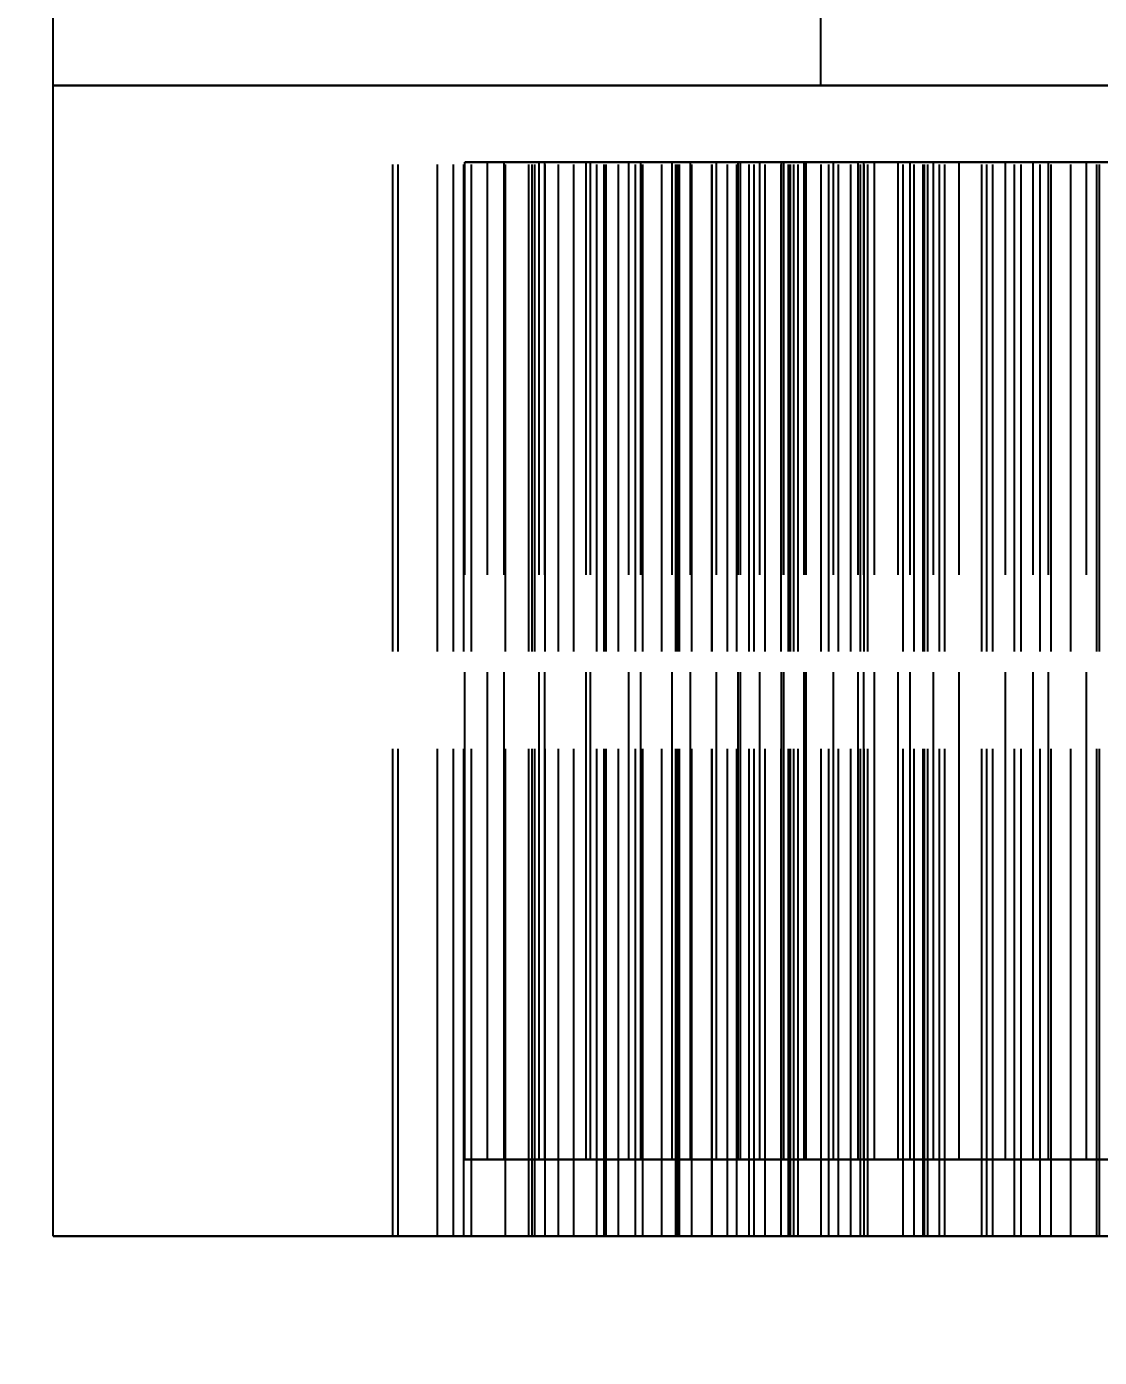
# Model space of a CAD drawing. Header units: millimetres. Extents: x -9 to 243, y -53 to 196.
# Drawn here: x 137.781 to 140.576, y -18.516 to -15.047 of the extents above; entities that cross this region are included whole.
import ezdxf

# ---------------------------------------------------------------- set-up
doc = ezdxf.new("R2010")
doc.units = ezdxf.units.MM
doc.linetypes.add('DASHED', pattern=[1.524, 1.27, -0.254])
for name, color, linetype in [('DIMS', 3, 'CONTINUOUS'), ('HIDDEN', 8, 'DASHED'), ('VISIBLE', 7, 'CONTINUOUS')]:
    doc.layers.add(name, color=color, linetype=linetype)
doc.styles.add('OpenSansCondensed-Light', font='OpenSansCondensed-Light.ttf')
doc.dimstyles.new('EZDXF', dxfattribs={"dimtxt": 0.25, "dimasz": 0.175, "dimexe": 0.375, "dimexo": 0.125, "dimgap": 0.1, "dimtad": 1, "dimlfac": 100, "dimzin": 12, "dimdsep": 46, "dimtxsty": 'OpenSansCondensed-Light', "dimblk": 'ARCHTICK', "dimcen": 2.5, "dimazin": 3, "dimtfac": 0.5, "dimtmove": 2, "dimatfit": 3})

# ---------------------------------------------------------------- blocks, each defined once
blk = doc.blocks.new('_ARCHTICK')
at = {"color": 0, "linetype": 'BYBLOCK', "const_width": 0.15}
blk.add_lwpolyline([(-0.5, -0.5), (0.5, 0.5)], dxfattribs=at)

msp = doc.modelspace()

# ---------------------------------------------------------------- linework, layer by layer
at = {"layer": 'HIDDEN'}
for points in [[(139.85, 23.8), (139.85, -15.2)], [(153.18333, -15.2), (152.51667, -15.2), (151.85, -15.2), (151.18333, -15.2), (150.51667, -15.2), (149.85, -15.2), (149.18333, -15.2), (148.51667, -15.2), (147.85, -15.2), (147.18333, -15.2), (146.51667, -15.2), (145.85, -15.2), (145.18333, -15.2), (144.51667, -15.2), (143.85, -15.2), (143.18333, -15.2), (142.51667, -15.2), (141.85, -15.2), (141.18333, -15.2), (140.51667, -15.2), (139.85, -15.2), (139.18333, -15.2), (138.51667, -15.2), (137.85, -15.2)], [(153.18333, -15.2), (152.51667, -15.2), (151.85, -15.2), (151.18333, -15.2), (150.51667, -15.2), (149.85, -15.2), (149.18333, -15.2), (148.51667, -15.2), (147.85, -15.2), (147.18333, -15.2), (146.51667, -15.2), (145.85, -15.2), (145.18333, -15.2), (144.51667, -15.2), (143.85, -15.2), (143.18333, -15.2), (142.51667, -15.2), (141.85, -15.2), (141.18333, -15.2), (140.51667, -15.2), (139.85, -15.2), (139.18333, -15.2), (138.51667, -15.2), (137.85, -15.2)], [(138.74891, -15.2), (138.73517, -15.2)], [(138.73517, -15.2), (138.92013, -15.2)], [(138.92013, -15.2), (138.73517, -15.2)], [(138.73517, -15.2), (138.74891, -15.2)], [(138.73517, -18.2), (138.73517, -15.2)], [(138.73517, -18.2), (138.73517, -15.2)], [(138.94038, -15.2), (138.74891, -15.2)], [(138.74891, -15.2), (138.94038, -15.2)], [(138.74891, -18.2), (138.74891, -15.2)], [(138.74891, -18.2), (138.74891, -15.2)], [(138.89302, -15.2), (138.85189, -15.2)], [(138.85189, -15.2), (139.02913, -15.2)], [(139.02913, -15.2), (138.85189, -15.2)], [(138.85189, -15.2), (138.89302, -15.2)], [(138.85189, -18.2), (138.85189, -15.2)], [(138.85189, -18.2), (138.85189, -15.2)], [(139.08975, -15.2), (138.89302, -15.2)], [(138.89302, -15.2), (139.08975, -15.2)], [(138.89302, -18.2), (138.89302, -15.2)], [(138.89302, -18.2), (138.89302, -15.2)], [(138.92013, -15.2), (139.10556, -15.2)], [(139.10556, -15.2), (138.92013, -15.2)], [(138.92013, -18.2), (138.92013, -15.2)], [(138.92013, -18.2), (138.92013, -15.2)], [(139.13187, -15.2), (138.94038, -15.2)], [(138.94038, -15.2), (139.13187, -15.2)], [(138.94038, -18.2), (138.94038, -15.2)], [(138.94038, -18.2), (138.94038, -15.2)], [(139.02913, -15.2), (139.20731, -15.2)], [(139.20731, -15.2), (139.02913, -15.2)], [(139.02913, -18.2), (139.02913, -15.2)], [(139.02913, -18.2), (139.02913, -15.2)], [(139.28605, -15.2), (139.08975, -15.2)], [(139.08975, -15.2), (139.28605, -15.2)], [(139.08975, -18.2), (139.08975, -15.2)], [(139.08975, -18.2), (139.08975, -15.2)], [(139.16655, -15.2), (139.09829, -15.2)], [(139.09829, -15.2), (139.26668, -15.2)], [(139.26668, -15.2), (139.09829, -15.2)], [(139.09829, -15.2), (139.16655, -15.2)], [(139.09829, -18.2), (139.09829, -15.2)], [(139.09829, -18.2), (139.09829, -15.2)], [(139.10556, -15.2), (139.29143, -15.2)], [(139.29143, -15.2), (139.10556, -15.2)], [(139.10556, -18.2), (139.10556, -15.2)], [(139.10556, -18.2), (139.10556, -15.2)], [(139.32331, -15.2), (139.13187, -15.2)], [(139.13187, -15.2), (139.32331, -15.2)], [(139.13187, -18.2), (139.13187, -15.2)], [(139.13187, -18.2), (139.13187, -15.2)], [(139.36727, -15.2), (139.16655, -15.2)], [(139.16655, -15.2), (139.36727, -15.2)], [(139.16655, -18.2), (139.16655, -15.2)], [(139.16655, -18.2), (139.16655, -15.2)], [(139.20731, -15.2), (139.38639, -15.2)], [(139.38639, -15.2), (139.20731, -15.2)], [(139.20731, -18.2), (139.20731, -15.2)], [(139.20731, -18.2), (139.20731, -15.2)], [(139.26668, -15.2), (139.43645, -15.2)], [(139.43645, -15.2), (139.26668, -15.2)], [(139.26668, -18.2), (139.26668, -15.2)], [(139.26668, -18.2), (139.26668, -15.2)], [(139.48183, -15.2), (139.28605, -15.2)], [(139.28605, -15.2), (139.48183, -15.2)], [(139.28605, -18.2), (139.28605, -15.2)], [(139.28605, -18.2), (139.28605, -15.2)], [(139.29143, -15.2), (139.47766, -15.2)], [(139.47766, -15.2), (139.29143, -15.2)], [(139.29143, -18.2), (139.29143, -15.2)], [(139.29143, -18.2), (139.29143, -15.2)], [(139.51463, -15.2), (139.32331, -15.2)], [(139.32331, -15.2), (139.51463, -15.2)], [(139.32331, -18.2), (139.32331, -15.2)], [(139.32331, -18.2), (139.32331, -15.2)], [(139.56711, -15.2), (139.36727, -15.2)], [(139.36727, -15.2), (139.56711, -15.2)], [(139.36727, -18.2), (139.36727, -15.2)], [(139.36727, -18.2), (139.36727, -15.2)], [(139.38639, -15.2), (139.56633, -15.2)], [(139.56633, -15.2), (139.38639, -15.2)], [(139.38639, -18.2), (139.38639, -15.2)], [(139.38639, -18.2), (139.38639, -15.2)], [(139.43645, -15.2), (139.60758, -15.2)], [(139.60758, -15.2), (139.43645, -15.2)], [(139.43645, -18.2), (139.43645, -15.2)], [(139.43645, -18.2), (139.43645, -15.2)], [(139.56774, -15.2), (139.4728, -15.2)], [(139.4728, -15.2), (139.63124, -15.2)], [(139.63124, -15.2), (139.4728, -15.2)], [(139.4728, -15.2), (139.56774, -15.2)], [(139.4728, -18.2), (139.4728, -15.2)], [(139.4728, -18.2), (139.4728, -15.2)], [(139.47766, -15.2), (139.66422, -15.2)], [(139.66422, -15.2), (139.47766, -15.2)], [(139.47766, -18.2), (139.47766, -15.2)], [(139.47766, -18.2), (139.47766, -15.2)], [(139.677, -15.2), (139.48183, -15.2)], [(139.48183, -15.2), (139.677, -15.2)], [(139.48183, -18.2), (139.48183, -15.2)], [(139.48183, -18.2), (139.48183, -15.2)], [(139.70575, -15.2), (139.51463, -15.2)], [(139.51463, -15.2), (139.70575, -15.2)], [(139.51463, -18.2), (139.51463, -15.2)], [(139.51463, -18.2), (139.51463, -15.2)], [(139.56633, -15.2), (139.74712, -15.2)], [(139.74712, -15.2), (139.56633, -15.2)], [(139.56633, -18.2), (139.56633, -15.2)], [(139.56633, -18.2), (139.56633, -15.2)], [(139.76596, -15.2), (139.56711, -15.2)], [(139.56711, -15.2), (139.76596, -15.2)], [(139.56711, -18.2), (139.56711, -15.2)], [(139.56711, -18.2), (139.56711, -15.2)], [(139.77115, -15.2), (139.56774, -15.2)], [(139.56774, -15.2), (139.77115, -15.2)], [(139.56774, -18.2), (139.56774, -15.2)], [(139.56774, -18.2), (139.56774, -15.2)], [(139.60758, -15.2), (139.78006, -15.2)], [(139.78006, -15.2), (139.60758, -15.2)], [(139.60758, -18.2), (139.60758, -15.2)], [(139.60758, -18.2), (139.60758, -15.2)], [(139.63124, -15.2), (139.79149, -15.2)], [(139.79149, -15.2), (139.63124, -15.2)], [(139.63124, -18.2), (139.63124, -15.2)], [(139.63124, -18.2), (139.63124, -15.2)], [(139.66422, -15.2), (139.85105, -15.2)], [(139.85105, -15.2), (139.66422, -15.2)], [(139.66422, -18.2), (139.66422, -15.2)], [(139.66422, -18.2), (139.66422, -15.2)], [(139.87144, -15.2), (139.677, -15.2)], [(139.677, -15.2), (139.87144, -15.2)], [(139.677, -18.2), (139.677, -15.2)], [(139.677, -18.2), (139.677, -15.2)], [(139.89657, -15.2), (139.70575, -15.2)], [(139.70575, -15.2), (139.89657, -15.2)], [(139.70575, -18.2), (139.70575, -15.2)], [(139.70575, -18.2), (139.70575, -15.2)], [(139.74712, -15.2), (139.92875, -15.2)], [(139.92875, -15.2), (139.74712, -15.2)], [(139.74712, -18.2), (139.74712, -15.2)], [(139.74712, -18.2), (139.74712, -15.2)], [(139.96371, -15.2), (139.76596, -15.2)], [(139.76596, -15.2), (139.96371, -15.2)], [(139.76596, -18.2), (139.76596, -15.2)], [(139.76596, -18.2), (139.76596, -15.2)], [(139.97323, -15.2), (139.77115, -15.2)], [(139.77115, -15.2), (139.97323, -15.2)], [(139.77115, -18.2), (139.77115, -15.2)], [(139.77115, -18.2), (139.77115, -15.2)], [(139.78006, -15.2), (139.95391, -15.2)], [(139.95391, -15.2), (139.78006, -15.2)], [(139.78006, -18.2), (139.78006, -15.2)], [(139.78006, -18.2), (139.78006, -15.2)], [(139.79149, -15.2), (139.95356, -15.2)], [(139.95356, -15.2), (139.79149, -15.2)], [(139.79149, -18.2), (139.79149, -15.2)], [(139.79149, -18.2), (139.79149, -15.2)], [(153.11984, -15.2), (152.51667, -15.2), (151.91349, -15.2), (151.31032, -15.2), (150.70714, -15.2), (150.10397, -15.2), (149.50079, -15.2), (148.89762, -15.2), (148.29444, -15.2), (147.69127, -15.2), (147.0881, -15.2), (146.48492, -15.2), (145.88175, -15.2), (145.27857, -15.2), (144.6754, -15.2), (144.07222, -15.2), (143.46905, -15.2), (142.86587, -15.2), (142.2627, -15.2), (141.65952, -15.2), (141.05635, -15.2), (140.45317, -15.2), (139.85, -15.2)], [(139.85, -15.2), (140.15159, -15.2), (140.45317, -15.2), (140.75476, -15.2), (141.05635, -15.2), (141.35794, -15.2), (141.65952, -15.2), (141.96111, -15.2), (142.2627, -15.2), (142.56429, -15.2), (142.86587, -15.2), (143.16746, -15.2), (143.46905, -15.2), (143.77063, -15.2), (144.07222, -15.2)], [(139.85105, -18.2), (139.85105, -15.2)], [(139.85105, -18.2), (139.85105, -15.2)], [(140.06501, -15.2), (139.87144, -15.2)], [(139.87144, -15.2), (140.06501, -15.2)], [(139.87144, -18.2), (139.87144, -15.2)], [(139.87144, -18.2), (139.87144, -15.2)], [(139.92875, -15.2), (139.89657, -15.2)], [(139.89657, -15.2), (139.92875, -15.2)], [(139.89657, -18.2), (139.89657, -15.2)], [(139.89657, -18.2), (139.89657, -15.2)], [(139.92875, -18.2), (139.92875, -15.2)], [(139.92875, -18.2), (139.92875, -15.2)], [(139.95356, -15.2), (140.11747, -15.2)], [(140.11747, -15.2), (139.95356, -15.2)], [(139.95356, -18.2), (139.95356, -15.2)], [(139.95356, -18.2), (139.95356, -15.2)], [(139.95391, -15.2), (140.12916, -15.2)], [(140.12916, -15.2), (139.95391, -15.2)], [(139.95391, -18.2), (139.95391, -15.2)], [(139.95391, -18.2), (139.95391, -15.2)], [(140.1602, -15.2), (139.96371, -15.2)], [(139.96371, -15.2), (140.1602, -15.2)], [(139.96371, -18.2), (139.96371, -15.2)], [(139.96371, -18.2), (139.96371, -15.2)], [(140.09398, -15.2), (139.97297, -15.2)], [(139.97297, -15.2), (140.12044, -15.2)], [(140.12044, -15.2), (139.97297, -15.2)], [(139.97297, -15.2), (140.09398, -15.2)], [(139.97297, -18.2), (139.97297, -15.2)], [(139.97297, -18.2), (139.97297, -15.2)], [(140.17386, -15.2), (139.97323, -15.2)], [(139.97323, -15.2), (140.17386, -15.2)], [(139.97323, -18.2), (139.97323, -15.2)], [(139.97323, -18.2), (139.97323, -15.2)], [(140.12916, -15.2), (140.06501, -15.2)], [(140.06501, -15.2), (140.12916, -15.2)], [(140.06501, -18.2), (140.06501, -15.2)], [(140.06501, -18.2), (140.06501, -15.2)], [(140.29876, -15.2), (140.09398, -15.2)], [(140.09398, -15.2), (140.29876, -15.2)], [(140.09398, -18.2), (140.09398, -15.2)], [(140.09398, -18.2), (140.09398, -15.2)], [(140.11747, -15.2), (140.28325, -15.2)], [(140.28325, -15.2), (140.11747, -15.2)], [(140.11747, -18.2), (140.11747, -15.2)], [(140.11747, -18.2), (140.11747, -15.2)], [(140.12044, -15.2), (140.27014, -15.2)], [(140.27014, -15.2), (140.12044, -15.2)], [(140.12044, -18.2), (140.12044, -15.2)], [(140.12044, -18.2), (140.12044, -15.2)], [(140.12916, -18.2), (140.12916, -15.2)], [(140.12916, -18.2), (140.12916, -15.2)], [(140.35527, -15.2), (140.1602, -15.2)], [(140.1602, -15.2), (140.35527, -15.2)], [(140.1602, -18.2), (140.1602, -15.2)], [(140.1602, -18.2), (140.1602, -15.2)], [(140.37291, -15.2), (140.17386, -15.2)], [(140.17386, -15.2), (140.37291, -15.2)], [(140.17386, -18.2), (140.17386, -15.2)], [(140.17386, -18.2), (140.17386, -15.2)], [(140.27014, -15.2), (140.4221, -15.2)], [(140.4221, -15.2), (140.27014, -15.2)], [(140.27014, -18.2), (140.27014, -15.2)], [(140.27014, -18.2), (140.27014, -15.2)], [(140.28325, -15.2), (140.45098, -15.2)], [(140.45098, -15.2), (140.28325, -15.2)], [(140.28325, -18.2), (140.28325, -15.2)], [(140.28325, -18.2), (140.28325, -15.2)], [(140.50177, -15.2), (140.29876, -15.2)], [(140.29876, -15.2), (140.50177, -15.2)], [(140.29876, -18.2), (140.29876, -15.2)], [(140.29876, -18.2), (140.29876, -15.2)], [(140.45098, -15.2), (140.35527, -15.2)], [(140.35527, -15.2), (140.45098, -15.2)], [(140.35527, -18.2), (140.35527, -15.2)], [(140.35527, -18.2), (140.35527, -15.2)], [(140.57018, -15.2), (140.37291, -15.2)], [(140.37291, -15.2), (140.57018, -15.2)], [(140.37291, -18.2), (140.37291, -15.2)], [(140.37291, -18.2), (140.37291, -15.2)], [(140.4221, -15.2), (140.57636, -15.2)], [(140.57636, -15.2), (140.4221, -15.2)], [(140.4221, -18.2), (140.4221, -15.2)], [(140.4221, -18.2), (140.4221, -15.2)], [(140.45098, -18.2), (140.45098, -15.2)], [(140.45098, -18.2), (140.45098, -15.2)], [(140.70289, -15.2), (140.50177, -15.2)], [(140.50177, -15.2), (140.70289, -15.2)], [(140.50177, -18.2), (140.50177, -15.2)], [(140.50177, -18.2), (140.50177, -15.2)], [(140.76549, -15.2), (140.57018, -15.2)], [(140.57018, -15.2), (140.76549, -15.2)], [(140.57018, -18.2), (140.57018, -15.2)], [(140.57018, -18.2), (140.57018, -15.2)], [(140.57636, -15.2), (140.733, -15.2)], [(140.57636, -18.2), (140.57636, -15.2)], [(140.57636, -18.2), (140.57636, -15.2)], [(138.92287, -15.4), (138.98201, -15.4)], [(139.02534, -15.4), (138.92287, -15.4)], [(138.92287, -15.4), (139.02534, -15.4)], [(138.98201, -15.4), (138.92287, -15.4)], [(138.92287, -18), (138.92287, -15.4)], [(138.92287, -18), (138.92287, -15.4)], [(138.98201, -15.4), (139.11697, -15.4)], [(139.11697, -15.4), (138.98201, -15.4)], [(138.98201, -18), (138.98201, -15.4)], [(138.98201, -18), (138.98201, -15.4)], [(139.13097, -15.4), (139.02534, -15.4)], [(139.02534, -15.4), (139.13097, -15.4)], [(139.02534, -18), (139.02534, -15.4)], [(139.02534, -18), (139.02534, -15.4)], [(139.11697, -15.4), (139.25047, -15.4)], [(139.25047, -15.4), (139.11697, -15.4)], [(139.11697, -18), (139.11697, -15.4)], [(139.11697, -18), (139.11697, -15.4)], [(139.2394, -15.4), (139.13097, -15.4)], [(139.13097, -15.4), (139.2394, -15.4)], [(139.13097, -18), (139.13097, -15.4)], [(139.13097, -18), (139.13097, -15.4)], [(139.35031, -15.4), (139.2394, -15.4)], [(139.2394, -15.4), (139.35031, -15.4)], [(139.2394, -18), (139.2394, -15.4)], [(139.2394, -18), (139.2394, -15.4)], [(139.25047, -15.4), (139.3819, -15.4)], [(139.3819, -15.4), (139.25047, -15.4)], [(139.25047, -18), (139.25047, -15.4)], [(139.25047, -18), (139.25047, -15.4)], [(139.46345, -15.4), (139.35031, -15.4)], [(139.35031, -15.4), (139.46345, -15.4)], [(139.35031, -18), (139.35031, -15.4)], [(139.35031, -18), (139.35031, -15.4)], [(139.3819, -15.4), (139.51053, -15.4)], [(139.51053, -15.4), (139.3819, -15.4)], [(139.3819, -18), (139.3819, -15.4)], [(139.3819, -18), (139.3819, -15.4)], [(139.579, -15.4), (139.46345, -15.4)], [(139.46345, -15.4), (139.579, -15.4)], [(139.46345, -18), (139.46345, -15.4)], [(139.46345, -18), (139.46345, -15.4)], [(139.51053, -15.4), (139.63537, -15.4)], [(139.63537, -15.4), (139.51053, -15.4)], [(139.51053, -18), (139.51053, -15.4)], [(139.51053, -18), (139.51053, -15.4)], [(139.99067, -15.4), (139.579, -15.4)], [(139.579, -15.4), (139.99067, -15.4)], [(139.579, -18), (139.579, -15.4)], [(139.579, -18), (139.579, -15.4)], [(139.63537, -15.4), (139.75416, -15.4)], [(139.75416, -15.4), (139.63537, -15.4)], [(139.63537, -18), (139.63537, -15.4)], [(139.63537, -18), (139.63537, -15.4)], [(139.64154, -15.4), (139.80726, -15.4)], [(139.69123, -15.4), (139.64154, -15.4)], [(139.64154, -15.4), (139.69123, -15.4)], [(139.80726, -15.4), (139.64154, -15.4)], [(139.64154, -18), (139.64154, -15.4)], [(139.64154, -18), (139.64154, -15.4)], [(139.74807, -15.4), (139.69123, -15.4)], [(139.69123, -15.4), (139.74807, -15.4)], [(139.69123, -18), (139.69123, -15.4)], [(139.69123, -18), (139.69123, -15.4)], [(139.81203, -15.4), (139.74807, -15.4)], [(139.74807, -15.4), (139.81203, -15.4)], [(139.74807, -18), (139.74807, -15.4)], [(139.74807, -18), (139.74807, -15.4)], [(139.75416, -15.4), (140.14379, -15.4)], [(140.14379, -15.4), (139.75416, -15.4)], [(139.75416, -18), (139.75416, -15.4)], [(139.75416, -18), (139.75416, -15.4)], [(139.80726, -15.4), (139.94798, -15.4)], [(139.94798, -15.4), (139.80726, -15.4)], [(139.80726, -18), (139.80726, -15.4)], [(139.80726, -18), (139.80726, -15.4)], [(139.88324, -15.4), (139.81203, -15.4)], [(139.81203, -15.4), (139.88324, -15.4)], [(139.81203, -18), (139.81203, -15.4)], [(139.81203, -18), (139.81203, -15.4)], [(139.96228, -15.4), (139.88324, -15.4)], [(139.88324, -15.4), (139.96228, -15.4)], [(139.88324, -18), (139.88324, -15.4)], [(139.88324, -18), (139.88324, -15.4)], [(139.94798, -15.4), (140.08291, -15.4)], [(140.08291, -15.4), (139.94798, -15.4)], [(139.94798, -18), (139.94798, -15.4)], [(139.94798, -18), (139.94798, -15.4)], [(140.05169, -15.4), (139.96228, -15.4)], [(139.96228, -15.4), (140.05169, -15.4)], [(139.96228, -18), (139.96228, -15.4)], [(139.96228, -18), (139.96228, -15.4)], [(139.99067, -18), (139.99067, -15.4)], [(139.99067, -18), (139.99067, -15.4)], [(140.40387, -15.4), (140.05169, -15.4)], [(140.05169, -15.4), (140.40387, -15.4)], [(140.05169, -18), (140.05169, -15.4)], [(140.05169, -18), (140.05169, -15.4)], [(140.08291, -15.4), (140.2113, -15.4)], [(140.2113, -15.4), (140.08291, -15.4)], [(140.08291, -18), (140.08291, -15.4)], [(140.08291, -18), (140.08291, -15.4)], [(140.14379, -15.4), (140.40387, -15.4)], [(140.40387, -15.4), (140.14379, -15.4)], [(140.14379, -18), (140.14379, -15.4)], [(140.14379, -18), (140.14379, -15.4)], [(140.2113, -15.4), (140.33218, -15.4)], [(140.33218, -15.4), (140.2113, -15.4)], [(140.2113, -18), (140.2113, -15.4)], [(140.2113, -18), (140.2113, -15.4)], [(140.33218, -15.4), (140.44399, -15.4)], [(140.44399, -15.4), (140.33218, -15.4)], [(140.33218, -18), (140.33218, -15.4)], [(140.33218, -18), (140.33218, -15.4)], [(140.40387, -18), (140.40387, -15.4)], [(140.40387, -18), (140.40387, -15.4)], [(140.44399, -15.4), (140.5425, -15.4)], [(140.5425, -15.4), (140.44399, -15.4)], [(140.44399, -18), (140.44399, -15.4)], [(140.44399, -18), (140.44399, -15.4)], [(140.5425, -15.4), (140.83291, -15.4)], [(140.83291, -15.4), (140.5425, -15.4)], [(140.5425, -18), (140.5425, -15.4)], [(140.5425, -18), (140.5425, -15.4)], [(138.92287, -18), (138.98201, -18)], [(139.02534, -18), (138.92287, -18)], [(138.92287, -18), (139.02534, -18)], [(138.98201, -18), (138.92287, -18)], [(138.98201, -18), (139.11697, -18)], [(139.11697, -18), (138.98201, -18)], [(139.13097, -18), (139.02534, -18)], [(139.02534, -18), (139.13097, -18)], [(139.11697, -18), (139.25047, -18)], [(139.25047, -18), (139.11697, -18)], [(139.2394, -18), (139.13097, -18)], [(139.13097, -18), (139.2394, -18)], [(139.35031, -18), (139.2394, -18)], [(139.2394, -18), (139.35031, -18)], [(139.25047, -18), (139.3819, -18)], [(139.3819, -18), (139.25047, -18)], [(139.46345, -18), (139.35031, -18)], [(139.35031, -18), (139.46345, -18)], [(139.3819, -18), (139.51053, -18)], [(139.51053, -18), (139.3819, -18)], [(139.579, -18), (139.46345, -18)], [(139.46345, -18), (139.579, -18)], [(139.51053, -18), (139.63537, -18)], [(139.63537, -18), (139.51053, -18)], [(139.99067, -18), (139.579, -18)], [(139.579, -18), (139.99067, -18)], [(139.63537, -18), (139.75416, -18)], [(139.75416, -18), (139.63537, -18)], [(139.64154, -18), (139.80726, -18)], [(139.69123, -18), (139.64154, -18)], [(139.64154, -18), (139.69123, -18)], [(139.80726, -18), (139.64154, -18)], [(139.74807, -18), (139.69123, -18)], [(139.69123, -18), (139.74807, -18)], [(139.81203, -18), (139.74807, -18)], [(139.74807, -18), (139.81203, -18)], [(139.75416, -18), (140.14379, -18)], [(140.14379, -18), (139.75416, -18)], [(139.80726, -18), (139.94798, -18)], [(139.94798, -18), (139.80726, -18)], [(139.88324, -18), (139.81203, -18)], [(139.81203, -18), (139.88324, -18)], [(139.96228, -18), (139.88324, -18)], [(139.88324, -18), (139.96228, -18)], [(139.94798, -18), (140.08291, -18)], [(140.08291, -18), (139.94798, -18)], [(140.05169, -18), (139.96228, -18)], [(139.96228, -18), (140.05169, -18)], [(140.40387, -18), (140.05169, -18)], [(140.05169, -18), (140.40387, -18)], [(140.08291, -18), (140.2113, -18)], [(140.2113, -18), (140.08291, -18)], [(140.14379, -18), (140.40387, -18)], [(140.40387, -18), (140.14379, -18)], [(140.2113, -18), (140.33218, -18)], [(140.33218, -18), (140.2113, -18)], [(140.33218, -18), (140.44399, -18)], [(140.44399, -18), (140.33218, -18)], [(140.44399, -18), (140.5425, -18)], [(140.5425, -18), (140.44399, -18)], [(140.5425, -18), (140.83291, -18)], [(140.83291, -18), (140.5425, -18)], [(153.18333, -18.2), (152.51667, -18.2), (151.85, -18.2), (151.18333, -18.2), (150.51667, -18.2), (149.85, -18.2), (149.18333, -18.2), (148.51667, -18.2), (147.85, -18.2), (147.18333, -18.2), (146.51667, -18.2), (145.85, -18.2), (145.18333, -18.2), (144.51667, -18.2), (143.85, -18.2), (143.18333, -18.2), (142.51667, -18.2), (141.85, -18.2), (141.18333, -18.2), (140.51667, -18.2), (139.85, -18.2), (139.18333, -18.2), (138.51667, -18.2), (137.85, -18.2)], [(138.74891, -18.2), (138.73517, -18.2)], [(138.73517, -18.2), (138.92013, -18.2)], [(138.92013, -18.2), (138.73517, -18.2)], [(138.73517, -18.2), (138.74891, -18.2)], [(138.94038, -18.2), (138.74891, -18.2)], [(138.74891, -18.2), (138.94038, -18.2)], [(138.89302, -18.2), (138.85189, -18.2)], [(138.85189, -18.2), (139.02913, -18.2)], [(139.02913, -18.2), (138.85189, -18.2)], [(138.85189, -18.2), (138.89302, -18.2)], [(139.08975, -18.2), (138.89302, -18.2)], [(138.89302, -18.2), (139.08975, -18.2)], [(138.92013, -18.2), (139.10556, -18.2)], [(139.10556, -18.2), (138.92013, -18.2)], [(139.13187, -18.2), (138.94038, -18.2)], [(138.94038, -18.2), (139.13187, -18.2)], [(139.02913, -18.2), (139.20731, -18.2)], [(139.20731, -18.2), (139.02913, -18.2)], [(139.28605, -18.2), (139.08975, -18.2)], [(139.08975, -18.2), (139.28605, -18.2)], [(139.16655, -18.2), (139.09829, -18.2)], [(139.09829, -18.2), (139.26668, -18.2)], [(139.26668, -18.2), (139.09829, -18.2)], [(139.09829, -18.2), (139.16655, -18.2)], [(139.10556, -18.2), (139.29143, -18.2)], [(139.29143, -18.2), (139.10556, -18.2)], [(139.32331, -18.2), (139.13187, -18.2)], [(139.13187, -18.2), (139.32331, -18.2)], [(139.36727, -18.2), (139.16655, -18.2)], [(139.16655, -18.2), (139.36727, -18.2)], [(139.20731, -18.2), (139.38639, -18.2)], [(139.38639, -18.2), (139.20731, -18.2)], [(139.26668, -18.2), (139.43645, -18.2)], [(139.43645, -18.2), (139.26668, -18.2)], [(139.48183, -18.2), (139.28605, -18.2)], [(139.28605, -18.2), (139.48183, -18.2)], [(139.29143, -18.2), (139.47766, -18.2)], [(139.47766, -18.2), (139.29143, -18.2)], [(139.51463, -18.2), (139.32331, -18.2)], [(139.32331, -18.2), (139.51463, -18.2)], [(139.56711, -18.2), (139.36727, -18.2)], [(139.36727, -18.2), (139.56711, -18.2)], [(139.38639, -18.2), (139.56633, -18.2)], [(139.56633, -18.2), (139.38639, -18.2)], [(139.43645, -18.2), (139.60758, -18.2)], [(139.60758, -18.2), (139.43645, -18.2)], [(139.56774, -18.2), (139.4728, -18.2)], [(139.4728, -18.2), (139.63124, -18.2)], [(139.63124, -18.2), (139.4728, -18.2)], [(139.4728, -18.2), (139.56774, -18.2)], [(139.47766, -18.2), (139.66422, -18.2)], [(139.66422, -18.2), (139.47766, -18.2)], [(139.677, -18.2), (139.48183, -18.2)], [(139.48183, -18.2), (139.677, -18.2)], [(139.70575, -18.2), (139.51463, -18.2)], [(139.51463, -18.2), (139.70575, -18.2)], [(139.56633, -18.2), (139.74712, -18.2)], [(139.74712, -18.2), (139.56633, -18.2)], [(139.76596, -18.2), (139.56711, -18.2)], [(139.56711, -18.2), (139.76596, -18.2)], [(139.77115, -18.2), (139.56774, -18.2)], [(139.56774, -18.2), (139.77115, -18.2)], [(139.60758, -18.2), (139.78006, -18.2)], [(139.78006, -18.2), (139.60758, -18.2)], [(139.63124, -18.2), (139.79149, -18.2)], [(139.79149, -18.2), (139.63124, -18.2)], [(139.66422, -18.2), (139.85105, -18.2)], [(139.85105, -18.2), (139.66422, -18.2)], [(139.87144, -18.2), (139.677, -18.2)], [(139.677, -18.2), (139.87144, -18.2)], [(139.89657, -18.2), (139.70575, -18.2)], [(139.70575, -18.2), (139.89657, -18.2)], [(139.74712, -18.2), (139.92875, -18.2)], [(139.92875, -18.2), (139.74712, -18.2)], [(139.96371, -18.2), (139.76596, -18.2)], [(139.76596, -18.2), (139.96371, -18.2)], [(139.97323, -18.2), (139.77115, -18.2)], [(139.77115, -18.2), (139.97323, -18.2)], [(139.78006, -18.2), (139.95391, -18.2)], [(139.95391, -18.2), (139.78006, -18.2)], [(139.79149, -18.2), (139.95356, -18.2)], [(139.95356, -18.2), (139.79149, -18.2)], [(140.06501, -18.2), (139.87144, -18.2)], [(139.87144, -18.2), (140.06501, -18.2)], [(139.92875, -18.2), (139.89657, -18.2)], [(139.89657, -18.2), (139.92875, -18.2)], [(139.95356, -18.2), (140.11747, -18.2)], [(140.11747, -18.2), (139.95356, -18.2)], [(139.95391, -18.2), (140.12916, -18.2)], [(140.12916, -18.2), (139.95391, -18.2)], [(140.1602, -18.2), (139.96371, -18.2)], [(139.96371, -18.2), (140.1602, -18.2)], [(140.09398, -18.2), (139.97297, -18.2)], [(139.97297, -18.2), (140.12044, -18.2)], [(140.12044, -18.2), (139.97297, -18.2)], [(139.97297, -18.2), (140.09398, -18.2)], [(140.17386, -18.2), (139.97323, -18.2)], [(139.97323, -18.2), (140.17386, -18.2)], [(140.12916, -18.2), (140.06501, -18.2)], [(140.06501, -18.2), (140.12916, -18.2)], [(140.29876, -18.2), (140.09398, -18.2)], [(140.09398, -18.2), (140.29876, -18.2)], [(140.11747, -18.2), (140.28325, -18.2)], [(140.28325, -18.2), (140.11747, -18.2)], [(140.12044, -18.2), (140.27014, -18.2)], [(140.27014, -18.2), (140.12044, -18.2)], [(140.35527, -18.2), (140.1602, -18.2)], [(140.1602, -18.2), (140.35527, -18.2)], [(140.37291, -18.2), (140.17386, -18.2)], [(140.17386, -18.2), (140.37291, -18.2)], [(140.27014, -18.2), (140.4221, -18.2)], [(140.4221, -18.2), (140.27014, -18.2)], [(140.28325, -18.2), (140.45098, -18.2)], [(140.45098, -18.2), (140.28325, -18.2)], [(140.50177, -18.2), (140.29876, -18.2)], [(140.29876, -18.2), (140.50177, -18.2)], [(140.45098, -18.2), (140.35527, -18.2)], [(140.35527, -18.2), (140.45098, -18.2)], [(140.57018, -18.2), (140.37291, -18.2)], [(140.37291, -18.2), (140.57018, -18.2)], [(140.4221, -18.2), (140.57636, -18.2)], [(140.57636, -18.2), (140.4221, -18.2)], [(140.70289, -18.2), (140.50177, -18.2)], [(140.50177, -18.2), (140.70289, -18.2)], [(140.76549, -18.2), (140.57018, -18.2)], [(140.57018, -18.2), (140.76549, -18.2)], [(140.57636, -18.2), (140.733, -18.2)]]:
    msp.add_lwpolyline(points, dxfattribs=at)
at = {"layer": 'VISIBLE'}
for points in [[(137.85, -15.2), (137.85, 32.3)], [(137.85, -15.2), (138.18333, -15.2), (138.51667, -15.2), (138.85, -15.2), (139.18333, -15.2), (139.51667, -15.2), (139.85, -15.2), (140.18333, -15.2), (140.51667, -15.2), (140.85, -15.2), (141.18333, -15.2), (141.51667, -15.2), (141.85, -15.2), (142.18333, -15.2), (142.51667, -15.2), (142.85, -15.2), (143.18333, -15.2), (143.51667, -15.2), (143.85, -15.2), (144.18333, -15.2)], [(137.85, -15.2), (138.18333, -15.2), (138.51667, -15.2), (138.85, -15.2), (139.18333, -15.2), (139.51667, -15.2), (139.85, -15.2), (140.18333, -15.2), (140.51667, -15.2), (140.85, -15.2), (141.18333, -15.2), (141.51667, -15.2), (141.85, -15.2), (142.18333, -15.2), (142.51667, -15.2), (142.85, -15.2), (143.18333, -15.2), (143.51667, -15.2), (143.85, -15.2), (144.18333, -15.2)], [(137.85, -18.2), (137.85, -15.2)], [(137.85, -18.2), (138.18333, -18.2), (138.51667, -18.2), (138.85, -18.2), (139.18333, -18.2), (139.51667, -18.2), (139.85, -18.2), (140.18333, -18.2), (140.51667, -18.2), (140.85, -18.2), (141.18333, -18.2), (141.51667, -18.2), (141.85, -18.2), (142.18333, -18.2), (142.51667, -18.2), (142.85, -18.2), (143.18333, -18.2), (143.51667, -18.2), (143.85, -18.2), (144.18333, -18.2)]]:
    msp.add_lwpolyline(points, dxfattribs=at)

# ---------------------------------------------------------------- dimensions: what is measured, and where the dimension line sits
at = {"layer": 'DIMS'}
msp.add_linear_dim(base=(87.75, -20.2), p1=(140.35, -20.2), p2=(140.35, -8.2), angle=90, dimstyle='EZDXF', override={"dimtxt": 1.6, "dimasz": 1, "dimexe": 0.6, "dimexo": 0.5, "dimdec": 2}, dxfattribs=at).render()

doc.saveas('drawing.dxf')
